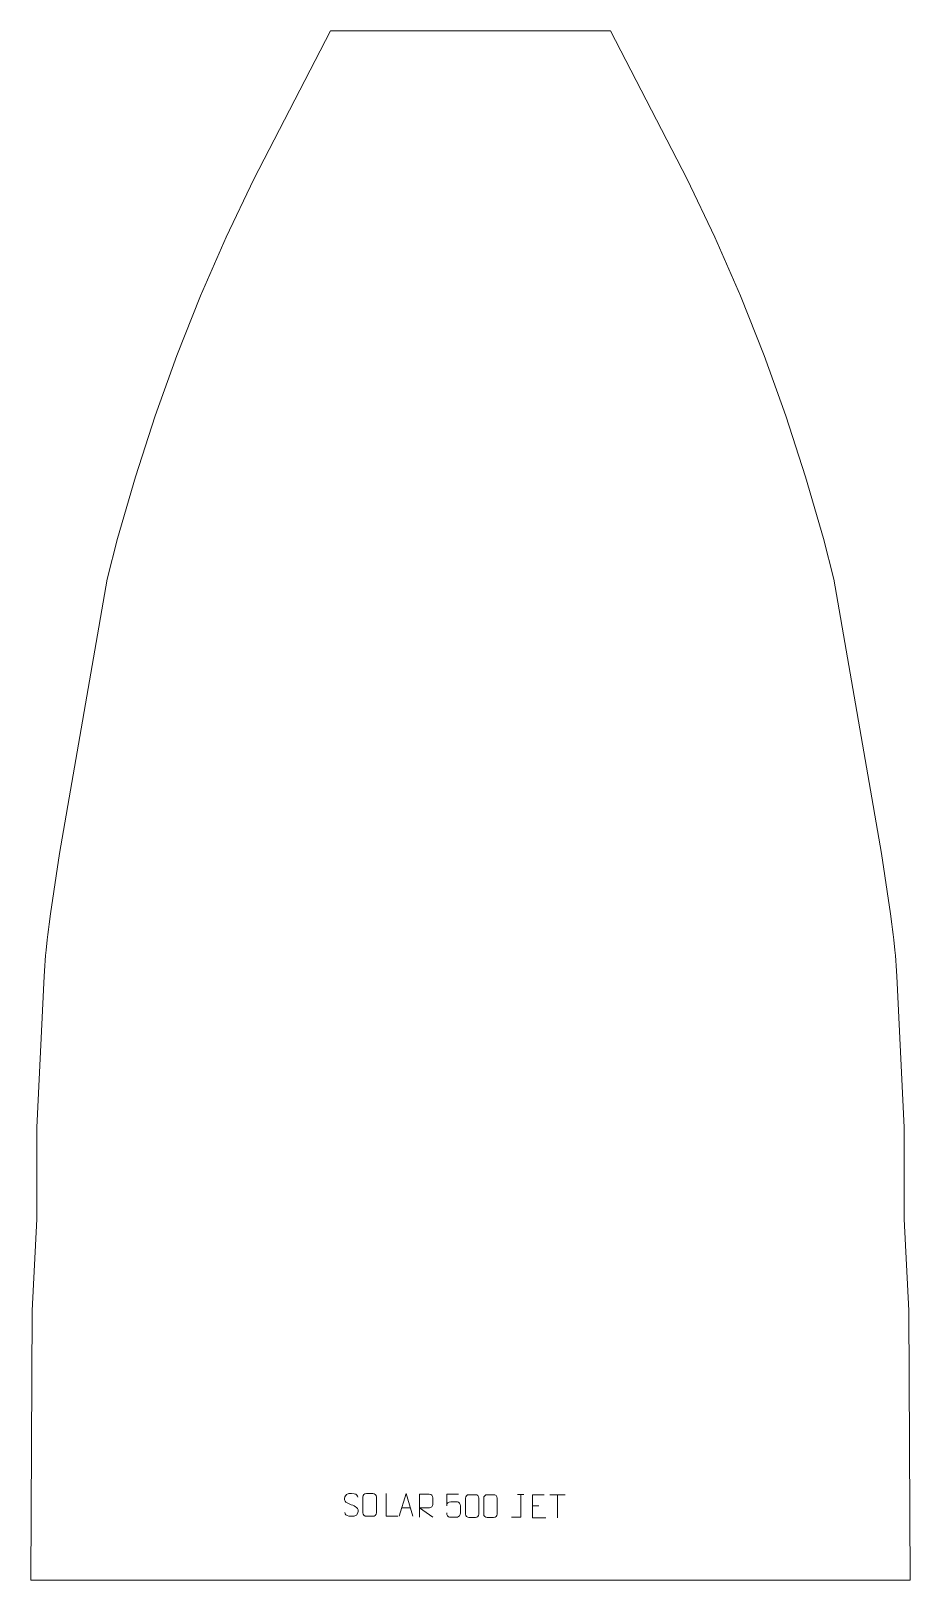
# Model space of a CAD drawing. Header units: millimetres. Extents: x -506 to 457, y 413 to 2108.
import ezdxf

# ---------------------------------------------------------------- set-up
doc = ezdxf.new("R2010")
doc.units = ezdxf.units.MM
doc.header["$MEASUREMENT"] = 0
doc.layers.add('layer 1', color=7, linetype='Continuous')

msp = doc.modelspace()

# ---------------------------------------------------------------- linework, layer by layer
at = {"layer": 'layer 1', "color": 242, "lineweight": 9}
msp.add_open_spline([(455.3919, 708.0271), (455.3919, 708.0271), (456.6757, 413.0262), (456.6757, 413.0262), (456.6757, 413.0262), (456.6757, 413.0262), (-505.8904, 413.0262), (-505.8904, 413.0262), (-505.8904, 413.0262), (-505.8904, 413.0262), (-504.6066, 708.0271), (-504.6066, 708.0271), (-504.6066, 708.0271), (-504.6066, 708.0271), (-499.6065, 808.0259), (-499.6065, 808.0259), (-499.6065, 808.0259), (-499.6065, 808.0259), (-499.6065, 908.0265), (-499.6065, 908.0265), (-499.6065, 908.0265), (-499.6065, 908.0265), (-491.324, 1073.7), (-491.324, 1073.7), (-491.324, 1073.7), (-491.324, 1073.7), (-490.657, 1085.1276), (-490.657, 1085.1276), (-490.657, 1085.1276), (-490.657, 1085.1276), (-490.2547, 1090.8373), (-490.2547, 1090.8373), (-490.2547, 1090.8373), (-490.2547, 1090.8373), (-489.8037, 1096.5418), (-489.8037, 1096.5418), (-489.8037, 1096.5418), (-489.8037, 1096.5418), (-489.3052, 1102.2448), (-489.3052, 1102.2448), (-489.3052, 1102.2448), (-489.3052, 1102.2448), (-488.1703, 1113.6355), (-488.1703, 1113.6355), (-488.1703, 1113.6355), (-488.1703, 1113.6355), (-487.5301, 1119.3232), (-487.5301, 1119.3232), (-487.5301, 1119.3232), (-487.5301, 1119.3232), (-486.8459, 1125.0057), (-486.8459, 1125.0057), (-486.8459, 1125.0057), (-486.8459, 1125.0057), (-486.1127, 1130.6833), (-486.1127, 1130.6833), (-486.1127, 1130.6833), (-486.1127, 1130.6833), (-484.5077, 1142.0166), (-484.5077, 1142.0166), (-484.5077, 1142.0166), (-484.5077, 1142.0166), (-474.6071, 1208.0256), (-474.6071, 1208.0256), (-474.6071, 1208.0256), (-474.6071, 1208.0256), (-422.2892, 1508.027), (-422.2892, 1508.027), (-422.2892, 1508.027), (-422.2892, 1508.027), (-410.9799, 1552.6787), (-410.9799, 1552.6787), (-410.9799, 1552.6787), (-410.9799, 1552.6787), (-391.535, 1620.1003), (-391.535, 1620.1003), (-391.535, 1620.1003), (-391.535, 1620.1003), (-369.8903, 1686.851), (-369.8903, 1686.851), (-369.8903, 1686.851), (-369.8903, 1686.851), (-346.0736, 1752.8552), (-346.0736, 1752.8552), (-346.0736, 1752.8552), (-346.0736, 1752.8552), (-320.1065, 1818.0435), (-320.1065, 1818.0435), (-320.1065, 1818.0435), (-320.1065, 1818.0435), (-292.0194, 1882.3483), (-292.0194, 1882.3483), (-292.0194, 1882.3483), (-292.0194, 1882.3483), (-261.8423, 1945.6988), (-261.8423, 1945.6988), (-261.8423, 1945.6988), (-261.8423, 1945.6988), (-177.8881, 2108.0257), (-177.8881, 2108.0257), (-177.8881, 2108.0257), (-177.8881, 2108.0257), (128.6739, 2108.0257), (128.6739, 2108.0257), (128.6739, 2108.0257), (128.6739, 2108.0257), (212.6281, 1945.6988), (212.6281, 1945.6988), (212.6281, 1945.6988), (212.6281, 1945.6988), (242.8048, 1882.3483), (242.8048, 1882.3483), (242.8048, 1882.3483), (242.8048, 1882.3483), (270.8918, 1818.0435), (270.8918, 1818.0435), (270.8918, 1818.0435), (270.8918, 1818.0435), (296.859, 1752.8552), (296.859, 1752.8552), (296.859, 1752.8552), (296.859, 1752.8552), (320.6757, 1686.851), (320.6757, 1686.851), (320.6757, 1686.851), (320.6757, 1686.851), (342.3203, 1620.1003), (342.3203, 1620.1003), (342.3203, 1620.1003), (342.3203, 1620.1003), (361.7671, 1552.6787), (361.7671, 1552.6787), (361.7671, 1552.6787), (361.7671, 1552.6787), (373.075, 1508.027), (373.075, 1508.027), (373.075, 1508.027), (373.075, 1508.027), (425.3924, 1208.0256), (425.3924, 1208.0256), (425.3924, 1208.0256), (425.3924, 1208.0256), (435.2935, 1142.0166), (435.2935, 1142.0166), (435.2935, 1142.0166), (435.2935, 1142.0166), (436.8981, 1130.6833), (436.8981, 1130.6833), (436.8981, 1130.6833), (436.8981, 1130.6833), (437.6312, 1125.0057), (437.6312, 1125.0057), (437.6312, 1125.0057), (437.6312, 1125.0057), (438.3169, 1119.3232), (438.3169, 1119.3232), (438.3169, 1119.3232), (438.3169, 1119.3232), (438.9557, 1113.6355), (438.9557, 1113.6355), (438.9557, 1113.6355), (438.9557, 1113.6355), (440.091, 1102.2448), (440.091, 1102.2448), (440.091, 1102.2448), (440.091, 1102.2448), (440.589, 1096.5418), (440.589, 1096.5418), (440.589, 1096.5418), (440.589, 1096.5418), (441.0386, 1090.8373), (441.0386, 1090.8373), (441.0386, 1090.8373), (441.0386, 1090.8373), (441.4423, 1085.1276), (441.4423, 1085.1276), (441.4423, 1085.1276), (441.4423, 1085.1276), (442.1093, 1073.7), (442.1093, 1073.7), (442.1093, 1073.7), (442.1093, 1073.7), (450.3919, 908.0265), (450.3919, 908.0265), (450.3919, 908.0265), (450.3919, 908.0265), (450.3919, 808.0259), (450.3919, 808.0259), (450.3919, 808.0259), (450.3919, 808.0259), (455.3919, 708.0271), (455.3919, 708.0271)], degree=3, knots=[0, 0, 0, 0, 0.020408163, 0.020408163, 0.020408163, 0.020408163, 0.040816327, 0.040816327, 0.040816327, 0.040816327, 0.06122449, 0.06122449, 0.06122449, 0.06122449, 0.081632653, 0.081632653, 0.081632653, 0.081632653, 0.102040816, 0.102040816, 0.102040816, 0.102040816, 0.12244898, 0.12244898, 0.12244898, 0.12244898, 0.142857143, 0.142857143, 0.142857143, 0.142857143, 0.163265306, 0.163265306, 0.163265306, 0.163265306, 0.183673469, 0.183673469, 0.183673469, 0.183673469, 0.204081633, 0.204081633, 0.204081633, 0.204081633, 0.224489796, 0.224489796, 0.224489796, 0.224489796, 0.244897959, 0.244897959, 0.244897959, 0.244897959, 0.265306122, 0.265306122, 0.265306122, 0.265306122, 0.285714286, 0.285714286, 0.285714286, 0.285714286, 0.306122449, 0.306122449, 0.306122449, 0.306122449, 0.326530612, 0.326530612, 0.326530612, 0.326530612, 0.346938776, 0.346938776, 0.346938776, 0.346938776, 0.367346939, 0.367346939, 0.367346939, 0.367346939, 0.387755102, 0.387755102, 0.387755102, 0.387755102, 0.408163265, 0.408163265, 0.408163265, 0.408163265, 0.428571429, 0.428571429, 0.428571429, 0.428571429, 0.448979592, 0.448979592, 0.448979592, 0.448979592, 0.469387755, 0.469387755, 0.469387755, 0.469387755, 0.489795918, 0.489795918, 0.489795918, 0.489795918, 0.510204082, 0.510204082, 0.510204082, 0.510204082, 0.530612245, 0.530612245, 0.530612245, 0.530612245, 0.551020408, 0.551020408, 0.551020408, 0.551020408, 0.571428571, 0.571428571, 0.571428571, 0.571428571, 0.591836735, 0.591836735, 0.591836735, 0.591836735, 0.612244898, 0.612244898, 0.612244898, 0.612244898, 0.632653061, 0.632653061, 0.632653061, 0.632653061, 0.653061224, 0.653061224, 0.653061224, 0.653061224, 0.673469388, 0.673469388, 0.673469388, 0.673469388, 0.693877551, 0.693877551, 0.693877551, 0.693877551, 0.714285714, 0.714285714, 0.714285714, 0.714285714, 0.734693878, 0.734693878, 0.734693878, 0.734693878, 0.755102041, 0.755102041, 0.755102041, 0.755102041, 0.775510204, 0.775510204, 0.775510204, 0.775510204, 0.795918367, 0.795918367, 0.795918367, 0.795918367, 0.816326531, 0.816326531, 0.816326531, 0.816326531, 0.836734694, 0.836734694, 0.836734694, 0.836734694, 0.857142857, 0.857142857, 0.857142857, 0.857142857, 0.87755102, 0.87755102, 0.87755102, 0.87755102, 0.897959184, 0.897959184, 0.897959184, 0.897959184, 0.918367347, 0.918367347, 0.918367347, 0.918367347, 0.93877551, 0.93877551, 0.93877551, 0.93877551, 0.959183673, 0.959183673, 0.959183673, 0.959183673, 1, 1, 1, 1], dxfattribs=at)
at = {"layer": 'layer 1', "color": 250, "lineweight": 9}
for points, knots in [([(-155.095, 495.3873), (-159.3433, 496.8577), (-164.2514, 498.6535), (-162.2463, 504.1738), (-162.2463, 504.1738), (-160.7428, 508.3137), (-155.5292, 507.9252), (-151.9256, 507.3241), (-151.9256, 507.3241), (-149.065, 506.8469), (-148.2003, 505.6337), (-147.8897, 503.5496)], [0, 0, 0, 0, 0.25, 0.25, 0.25, 0.25, 0.5, 0.5, 0.5, 0.5, 1, 1, 1, 1]), ([(-155.095, 495.3872), (-151.0764, 493.7405), (-146.0469, 491.8522), (-147.8809, 486.4919), (-147.8809, 486.4919), (-149.3407, 482.2255), (-154.2515, 482.4822), (-157.9776, 483.0369), (-157.9776, 483.0369), (-160.7276, 483.4467), (-161.9485, 484.6602), (-162.3265, 486.7724)], [0, 0, 0, 0, 0.25, 0.25, 0.25, 0.25, 0.5, 0.5, 0.5, 0.5, 1, 1, 1, 1]), ([(-138.62, 507.6899), (-136.2943, 507.6899), (-133.9682, 507.6899), (-131.6421, 507.6899), (-131.6421, 507.6899), (-129.6955, 507.7255), (-127.7041, 506.2339), (-127.6774, 503.7963), (-127.6774, 503.7963), (-127.6778, 498.0494), (-127.6778, 492.3021), (-127.6774, 486.5544), (-127.6774, 486.5544), (-127.8172, 484.231), (-129.4944, 482.7514), (-131.6421, 482.7406), (-131.6421, 482.7406), (-133.974, 482.741), (-136.3059, 482.741), (-138.6374, 482.7406), (-138.6374, 482.7406), (-140.5624, 482.6352), (-142.5345, 484.5197), (-142.5233, 486.537), (-142.5233, 486.537), (-142.523, 492.3071), (-142.523, 498.0768), (-142.5233, 503.8461), (-142.5233, 503.8461), (-142.5191, 505.9842), (-140.7724, 507.7034), (-138.62, 507.6899)], [0, 0, 0, 0, 0.111111111, 0.111111111, 0.111111111, 0.111111111, 0.222222222, 0.222222222, 0.222222222, 0.222222222, 0.333333333, 0.333333333, 0.333333333, 0.333333333, 0.444444444, 0.444444444, 0.444444444, 0.444444444, 0.555555556, 0.555555556, 0.555555556, 0.555555556, 0.666666667, 0.666666667, 0.666666667, 0.666666667, 0.777777778, 0.777777778, 0.777777778, 0.777777778, 1, 1, 1, 1]), ([(-104.1513, 482.7366), (-104.1513, 482.7366), (-117.1004, 482.7366), (-117.1004, 482.7366), (-117.1004, 482.7366), (-117.1004, 482.7366), (-117.1004, 507.6902), (-117.1004, 507.6902)], [0, 0, 0, 0, 0.333333333, 0.333333333, 0.333333333, 0.333333333, 1, 1, 1, 1]), ([(-102.5709, 482.7367), (-102.5709, 482.7367), (-95.1999, 507.6902), (-95.1999, 507.6902), (-95.1999, 507.6902), (-95.1999, 507.6902), (-87.63, 482.7367), (-87.63, 482.7367)], [0, 0, 0, 0, 0.333333333, 0.333333333, 0.333333333, 0.333333333, 1, 1, 1, 1]), ([(-80.5182, 481.894), (-80.5182, 481.894), (-80.5182, 506.8475), (-80.5182, 506.8475), (-80.5182, 506.8475), (-76.9234, 506.8475), (-73.3279, 506.8475), (-69.7327, 506.8475), (-69.7327, 506.8475), (-67.4074, 506.8098), (-65.8501, 505.3198), (-65.8542, 502.9534), (-65.8542, 502.9534), (-65.8546, 500.9179), (-65.8546, 497.8585), (-65.8542, 495.8225), (-65.8542, 495.8225), (-65.8607, 493.947), (-67.673, 492.0052), (-69.6825, 491.9861), (-69.6825, 491.9861), (-69.6825, 491.9861), (-80.5182, 491.9861), (-80.5182, 491.9861), (-80.5182, 491.9861), (-80.5182, 491.9861), (-65.8635, 481.894), (-65.8635, 481.894)], [0, 0, 0, 0, 0.125, 0.125, 0.125, 0.125, 0.25, 0.25, 0.25, 0.25, 0.375, 0.375, 0.375, 0.375, 0.5, 0.5, 0.5, 0.5, 0.625, 0.625, 0.625, 0.625, 0.75, 0.75, 0.75, 0.75, 1, 1, 1, 1]), ([(-37.7921, 506.8255), (-37.7921, 506.8255), (-50.6438, 506.8255), (-50.6438, 506.8255), (-50.6438, 506.8255), (-50.6435, 502.5949), (-50.6435, 498.364), (-50.6438, 494.1328), (-50.6438, 494.1328), (-50.6441, 497.4429), (-49.0131, 498.5147), (-46.2011, 498.5752), (-46.2011, 498.5752), (-43.7615, 498.5755), (-41.322, 498.5755), (-38.8828, 498.5752), (-38.8828, 498.5752), (-37.233, 498.582), (-35.7581, 496.2015), (-35.7296, 494.1328), (-35.7296, 494.1328), (-35.7299, 491.5455), (-35.7299, 488.9579), (-35.7296, 486.3702), (-35.7296, 486.3702), (-35.6834, 484.4108), (-37.1828, 481.9745), (-38.8087, 481.916), (-38.8087, 481.916), (-40.7652, 481.9163), (-45.6602, 481.9163), (-47.6172, 481.916), (-47.6172, 481.916), (-49.4627, 481.9072), (-50.5698, 483.872), (-50.5906, 486.4231)], [0, 0, 0, 0, 0.1, 0.1, 0.1, 0.1, 0.2, 0.2, 0.2, 0.2, 0.3, 0.3, 0.3, 0.3, 0.4, 0.4, 0.4, 0.4, 0.5, 0.5, 0.5, 0.5, 0.6, 0.6, 0.6, 0.6, 0.7, 0.7, 0.7, 0.7, 0.8, 0.8, 0.8, 0.8, 1, 1, 1, 1]), ([(-26.2624, 506.3945), (-23.9367, 506.3945), (-21.6106, 506.3945), (-19.2845, 506.3945), (-19.2845, 506.3945), (-17.3379, 506.4301), (-15.3465, 504.9385), (-15.3198, 502.5009), (-15.3198, 502.5009), (-15.3202, 496.754), (-15.3202, 491.0067), (-15.3198, 485.259), (-15.3198, 485.259), (-15.4596, 482.9356), (-17.1368, 481.456), (-19.2845, 481.4452), (-19.2845, 481.4452), (-21.6164, 481.4456), (-23.9483, 481.4456), (-26.2798, 481.4452), (-26.2798, 481.4452), (-28.2048, 481.3398), (-30.1769, 483.2243), (-30.1657, 485.2416), (-30.1657, 485.2416), (-30.1654, 491.0117), (-30.1654, 496.7814), (-30.1657, 502.5507), (-30.1657, 502.5507), (-30.1615, 504.6888), (-28.4148, 506.408), (-26.2624, 506.3945)], [0, 0, 0, 0, 0.111111111, 0.111111111, 0.111111111, 0.111111111, 0.222222222, 0.222222222, 0.222222222, 0.222222222, 0.333333333, 0.333333333, 0.333333333, 0.333333333, 0.444444444, 0.444444444, 0.444444444, 0.444444444, 0.555555556, 0.555555556, 0.555555556, 0.555555556, 0.666666667, 0.666666667, 0.666666667, 0.666666667, 0.777777778, 0.777777778, 0.777777778, 0.777777778, 1, 1, 1, 1]), ([(-6.2624, 506.3945), (-3.9367, 506.3945), (-1.6106, 506.3945), (0.7155, 506.3945), (0.7155, 506.3945), (2.6621, 506.4301), (4.6535, 504.9385), (4.6802, 502.5009), (4.6802, 502.5009), (4.6798, 496.754), (4.6798, 491.0067), (4.6802, 485.259), (4.6802, 485.259), (4.5404, 482.9356), (2.8632, 481.456), (0.7155, 481.4452), (0.7155, 481.4452), (-1.6164, 481.4456), (-3.9483, 481.4456), (-6.2798, 481.4452), (-6.2798, 481.4452), (-8.2048, 481.3398), (-10.1769, 483.2243), (-10.1657, 485.2416), (-10.1657, 485.2416), (-10.1654, 491.0117), (-10.1654, 496.7814), (-10.1657, 502.5507), (-10.1657, 502.5507), (-10.1615, 504.6888), (-8.4148, 506.408), (-6.2624, 506.3945)], [0, 0, 0, 0, 0.111111111, 0.111111111, 0.111111111, 0.111111111, 0.222222222, 0.222222222, 0.222222222, 0.222222222, 0.333333333, 0.333333333, 0.333333333, 0.333333333, 0.444444444, 0.444444444, 0.444444444, 0.444444444, 0.555555556, 0.555555556, 0.555555556, 0.555555556, 0.666666667, 0.666666667, 0.666666667, 0.666666667, 0.777777778, 0.777777778, 0.777777778, 0.777777778, 1, 1, 1, 1]), ([(20.3034, 481.7866), (20.3034, 481.7866), (30.3254, 481.7866), (30.3254, 481.7866), (30.3254, 481.7866), (30.3254, 481.7866), (30.3254, 506.7402), (30.3254, 506.7402)], [0, 0, 0, 0, 0.333333333, 0.333333333, 0.333333333, 0.333333333, 1, 1, 1, 1]), ([(56.0312, 506.1431), (56.0312, 506.1431), (43.1573, 506.1431), (43.1573, 506.1431), (43.1573, 506.1431), (43.1573, 506.1431), (43.1573, 481.1895), (43.1573, 481.1895), (43.1573, 481.1895), (43.1573, 481.1895), (58.0231, 481.1895), (58.0231, 481.1895)], [0, 0, 0, 0, 0.25, 0.25, 0.25, 0.25, 0.5, 0.5, 0.5, 0.5, 1, 1, 1, 1])]:
    msp.add_open_spline(points, degree=3, knots=knots, dxfattribs=at)
for points in [[(-99.8483, 491.9861), (-99.8483, 491.9861), (-90.3526, 491.9861), (-90.3526, 491.9861)], [(26.7413, 506.7402), (26.7413, 506.7402), (33.9095, 506.7402), (33.9095, 506.7402)], [(43.1573, 494.2634), (43.1573, 494.2634), (50.3254, 494.2634), (50.3254, 494.2634)], [(62.0966, 506.1196), (62.0966, 506.1196), (79.0838, 506.1196), (79.0838, 506.1196)], [(70.5904, 481.1896), (70.5904, 481.1896), (70.5904, 506.1431), (70.5904, 506.1431)]]:
    msp.add_open_spline(points, degree=3, dxfattribs=at)

doc.saveas('drawing.dxf')
